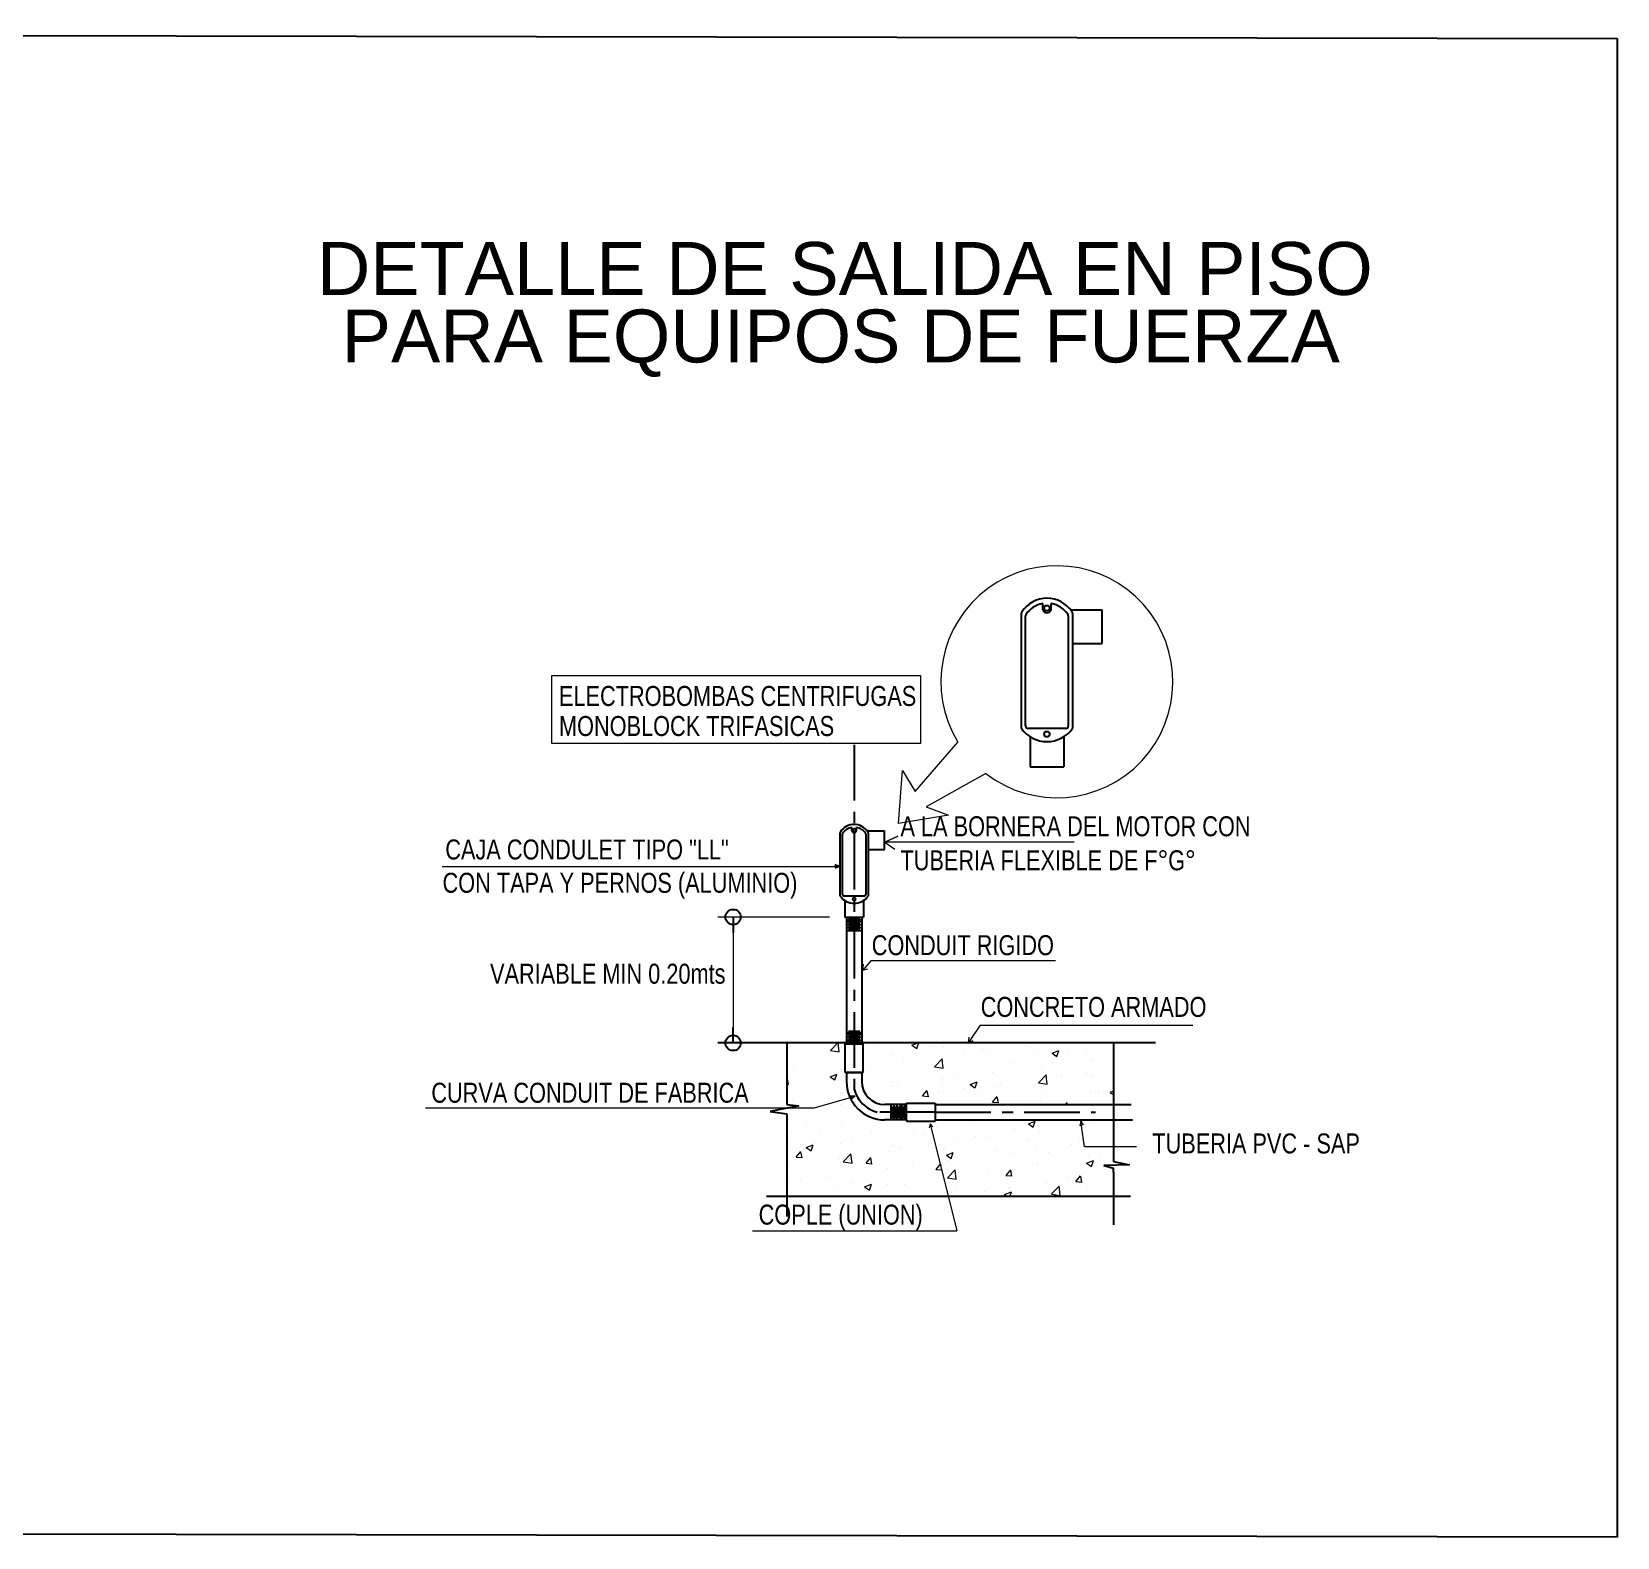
# Model space of a CAD drawing. Header units: inches. Extents: x 1693 to 10990, y 1878 to 5055.
# Drawn here: x 1749.36 to 1785.55, y 2258.96 to 2293.33 of the extents above; entities that cross this region are included whole.
import ezdxf

# ---------------------------------------------------------------- set-up
doc = ezdxf.new("R2010")
doc.units = ezdxf.units.IN
doc.header["$PDMODE"] = 1
doc.linetypes.add('CENTROX2', pattern=[101.6, 63.5, -12.7, 12.7, -12.7])
doc.linetypes.add('TRAZOSX2', pattern=[38.1, 25.4, -12.7])
for name, color, linetype, lineweight in [('AUTOS', 2, 'Continuous', 20), ('CENTROS', 4, 'Continuous', 5), ('COLUMNA', 1, 'Continuous', 50), ('MUROS-02', 7, 'Continuous', 20)]:
    doc.layers.add(name, color=color, linetype=linetype, lineweight=lineweight)
doc.layers.add('DETALLE', color=3, linetype='Continuous')
doc.styles.add('style3', font='ARIALN.TTF')
doc.styles.add('SWIS', font='swisse.ttf')

msp = doc.modelspace()

# ---------------------------------------------------------------- linework, layer by layer
at = {"color": 3}
for p, q in [((1771.952, 2277.423, 0), (1771.952, 2280.053, 0)), ((1772.048, 2277.481, 0), (1772.048, 2279.997, 0)), ((1772.439, 2280.129, 0), (1772.439, 2280.273, 0)), ((1772.631, 2280.129, 0), (1772.631, 2280.273, 0)), ((1773.022, 2279.997, 0), (1773.022, 2277.481, 0)), ((1773.075, 2280.132, 0), (1773.793, 2280.132, 0)), ((1773.118, 2280.053, 0), (1773.118, 2277.423, 0)), ((1773.793, 2279.361, 0), (1773.793, 2280.132, 0)), ((1773.118, 2279.361, 0), (1773.793, 2279.361, 0)), ((1772.964, 2277.423, 0), (1772.106, 2277.423, 0)), ((1772.15, 2277.236, 0), (1772.15, 2276.55, 0)), ((1772.92, 2277.236, 0), (1772.92, 2276.55, 0)), ((1772.15, 2276.55, 0), (1772.92, 2276.55, 0)), ((1767.812, 2273.6, 0), (1767.812, 2275.045, 0)), ((1767.865, 2273.632, 0), (1767.865, 2275.014, 0)), ((1768.08, 2275.087, 0), (1768.08, 2275.166, 0)), ((1768.185, 2275.087, 0), (1768.185, 2275.166, 0)), ((1768.4, 2275.014, 0), (1768.4, 2273.632, 0)), ((1768.429, 2275.088, 0), (1768.824, 2275.088, 0)), ((1768.453, 2275.045, 0), (1768.453, 2273.6, 0)), ((1768.824, 2274.665, 0), (1768.824, 2275.088, 0)), ((1768.453, 2274.665, 0), (1768.824, 2274.665, 0)), ((1768.369, 2273.6, 0), (1767.897, 2273.6, 0)), ((1767.921, 2273.497, 0), (1767.921, 2273.12, 0)), ((1768.344, 2273.497, 0), (1768.344, 2273.12, 0)), ((1767.921, 2273.12, 0), (1768.344, 2273.12, 0)), ((1775.011, 2270.246, 0), (1765.943, 2270.246, 0))]:
    msp.add_line(p, q, dxfattribs=at)
at = {"color": 1, "linetype": 'CENTROX2', "ltscale": 0.02}
msp.add_line((1768.133, 2277.048, 0), (1768.133, 2269.19, 0), dxfattribs=at)
at = {"color": 1, "lineweight": 5}
for p, q in [((1758.727, 2274.277, 0), (1767.783, 2274.277, 0)), ((1768.514, 2272.121, 0), (1768.331, 2271.906, 0)), ((1772.729, 2272.121, 0), (1768.514, 2272.121, 0)), ((1768.331, 2271.906, 0), (1768.444, 2271.938, 0)), ((1771.013, 2270.654, 0), (1770.744, 2270.257, 0)), ((1771.013, 2270.654, 0), (1775.865, 2270.654, 0)), ((1770.744, 2270.257, 0), (1770.759, 2270.382, 0)), ((1770.744, 2270.257, 0), (1770.852, 2270.303, 0)), ((1758.347, 2268.762, 0), (1767.224, 2268.762, 0)), ((1767.224, 2268.762, 0), (1768.16, 2269.031, 0)), ((1768.16, 2269.031, 0), (1768.048, 2269.034, 0)), ((1768.16, 2269.031, 0), (1768.08, 2268.968, 0)), ((1769.87, 2268.399, 0), (1769.849, 2268.306, 0)), ((1769.87, 2268.399, 0), (1770.474, 2265.962, 0)), ((1769.87, 2268.399, 0), (1769.93, 2268.333, 0)), ((1773.306, 2268.459, 0), (1773.284, 2268.358, 0)), ((1773.306, 2268.459, 0), (1773.359, 2268.369, 0)), ((1773.392, 2267.879, 0), (1773.306, 2268.459, 0)), ((1774.575, 2267.879, 0), (1773.392, 2267.879, 0))]:
    msp.add_line(p, q, dxfattribs=at)
at = {"color": 1}
for q in [(1767.695, 2274.314, 0), (1767.7, 2274.232, 0)]:
    msp.add_line((1767.783, 2274.277, 0), q, dxfattribs=at)
at = {"color": 1, "linetype": 'ByBlock', "lineweight": 5}
for p, q in [((1767.57, 2273.12, 0), (1765.021, 2273.12, 0)), ((1765.371, 2272.769, 0), (1765.371, 2270.597, 0))]:
    msp.add_line(p, q, dxfattribs=at)
at = {"color": 0, "linetype": 'ByBlock', "lineweight": -2}
for p, q in [((1765.371, 2273.12, 0), (1765.371, 2272.769, 0)), ((1765.371, 2270.246, 0), (1765.371, 2270.597, 0))]:
    msp.add_line(p, q, dxfattribs=at)
at = {"color": 2}
for p, q in [((1767.957, 2273.12, 0), (1767.957, 2270.23, 0)), ((1768.308, 2273.12, 0), (1768.308, 2270.23, 0)), ((1768.308, 2273.049, 0), (1767.957, 2273.049, 0)), ((1768.308, 2273.014, 0), (1767.957, 2273.014, 0)), ((1768.308, 2272.944, 0), (1767.957, 2272.944, 0)), ((1768.308, 2272.874, 0), (1767.957, 2272.874, 0)), ((1768.308, 2272.804, 0), (1767.957, 2272.804, 0)), ((1768.264, 2273.084, 0), (1768.001, 2273.084, 0)), ((1768.264, 2272.979, 0), (1768.001, 2272.979, 0)), ((1768.264, 2272.909, 0), (1768.001, 2272.909, 0)), ((1768.264, 2272.839, 0), (1768.001, 2272.839, 0)), ((1767.927, 2269.573, 0), (1767.927, 2270.23, 0)), ((1767.927, 2270.23, 0), (1768.338, 2270.23, 0)), ((1768.308, 2270.475, 0), (1767.957, 2270.475, 0)), ((1768.308, 2270.44, 0), (1767.957, 2270.44, 0)), ((1768.308, 2270.37, 0), (1767.957, 2270.37, 0)), ((1768.308, 2270.3, 0), (1767.957, 2270.3, 0)), ((1768.264, 2270.511, 0), (1768.001, 2270.511, 0)), ((1768.264, 2270.405, 0), (1768.001, 2270.405, 0)), ((1768.264, 2270.335, 0), (1768.001, 2270.335, 0)), ((1768.264, 2270.265, 0), (1768.001, 2270.265, 0)), ((1768.338, 2269.573, 0), (1768.338, 2270.23, 0)), ((1768.338, 2269.573, 0), (1767.927, 2269.573, 0)), ((1767.957, 2269.573, 0), (1767.957, 2269.366, 0)), ((1768.308, 2269.573, 0), (1768.308, 2269.366, 0)), ((1769.329, 2268.84, 0), (1768.834, 2268.84, 0)), ((1768.979, 2268.489, 0), (1768.979, 2268.84, 0)), ((1769.014, 2268.533, 0), (1769.014, 2268.796, 0)), ((1769.049, 2268.489, 0), (1769.049, 2268.84, 0)), ((1769.084, 2268.533, 0), (1769.084, 2268.796, 0)), ((1769.119, 2268.489, 0), (1769.119, 2268.84, 0)), ((1769.154, 2268.533, 0), (1769.154, 2268.796, 0)), ((1769.189, 2268.489, 0), (1769.189, 2268.84, 0)), ((1769.224, 2268.489, 0), (1769.224, 2268.84, 0)), ((1769.259, 2268.533, 0), (1769.259, 2268.796, 0)), ((1769.294, 2268.489, 0), (1769.294, 2268.84, 0)), ((1769.329, 2268.489, 0), (1769.329, 2268.87, 0)), ((1769.329, 2268.87, 0), (1769.986, 2268.87, 0)), ((1769.986, 2268.87, 0), (1769.986, 2268.459, 0)), ((1769.986, 2268.84, 0), (1774.457, 2268.84, 0)), ((1769.329, 2268.489, 0), (1768.834, 2268.489, 0)), ((1769.329, 2268.489, 0), (1769.329, 2268.459, 0)), ((1769.329, 2268.459, 0), (1769.986, 2268.459, 0)), ((1769.986, 2268.489, 0), (1774.487, 2268.489, 0))]:
    msp.add_line(p, q, dxfattribs=at)
at = {"color": 1, "linetype": 'ByBlock'}
msp.add_line((1767.607, 2270.246, 0), (1765.021, 2270.246, 0), dxfattribs=at)
for p, q in [((1766.6, 2270.246, 0), (1766.6, 2268.845, 0)), ((1774.055, 2270.246, 0), (1774.055, 2267.539, 0)), ((1766.874, 2268.81, 0), (1766.217, 2268.685, 0)), ((1766.6, 2268.845, 0), (1766.874, 2268.81, 0)), ((1766.217, 2268.685, 0), (1766.6, 2268.632, 0)), ((1766.6, 2268.632, 0), (1766.6, 2266.285, 0)), ((1774.422, 2267.466, 0), (1773.836, 2267.447, 0)), ((1773.836, 2267.447, 0), (1774.055, 2267.392, 0)), ((1774.055, 2267.539, 0), (1774.422, 2267.466, 0)), ((1774.055, 2267.294, 0), (1774.055, 2267.392, 0)), ((1774.055, 2267.294, 0), (1774.055, 2266.093, 0)), ((1774.439, 2266.741, 0), (1766.133, 2266.741, 0))]:
    msp.add_line(p, q)
at = {"color": 250}
msp.add_line((1767.94, 2269.573, 0), (1768.325, 2269.573, 0), dxfattribs=at)
at = {"color": 7, "linetype": 'CENTROX2', "ltscale": 0.02}
msp.add_line((1769.986, 2268.665, 0), (1768.659, 2268.665, 0), dxfattribs=at)
at = {"color": 8, "linetype": 'CENTROX2', "ltscale": 0.02}
msp.add_line((1769.986, 2268.665, 0), (1773.643, 2268.665, 0), dxfattribs=at)
at = {"color": 3}
for centre, radius in [((1772.535, 2280.169, 0), 0.0638), ((1772.535, 2277.294, 0), 0.0638), ((1768.133, 2275.109, 0), 0.0351), ((1768.133, 2273.529, 0), 0.0351)]:
    msp.add_circle(centre, radius, dxfattribs=at)
at = {"color": 0, "linetype": 'ByBlock', "lineweight": -2}
for centre in [(1765.371, 2273.12, 0), (1765.371, 2270.246, 0)]:
    msp.add_circle(centre, 0.175, dxfattribs=at)
at = {"color": 3}
for centre, radius, start, end in [((1772.535, 2279.709, 0), 0.686, 33.5548, 146.4452), ((1772.01, 2280.053, 0), 0.0578, 142.7427, 180), ((1772.106, 2279.997, 0), 0.0578, 145.7522, 180), ((1772.535, 2279.704, 0), 0.577, 99.6063, 145.7522), ((1772.535, 2280.165, 0), 0.103, 200.684, 339.316), ((1772.535, 2279.704, 0), 0.577, 34.2478, 80.3937), ((1772.964, 2279.997, 0), 0.0578, 0, 34.2478), ((1773.061, 2280.053, 0), 0.0578, 0, 37.2573), ((1772.106, 2277.481, 0), 0.0578, 180, 270), ((1772.964, 2277.481, 0), 0.0578, 270, 0), ((1772.535, 2277.842, 0), 0.718, 215.6742, 324.3258), ((1767.844, 2275.045, 0), 0.0318, 142.7427, 180), ((1768.133, 2274.856, 0), 0.377, 33.5548, 146.4452), ((1767.897, 2275.014, 0), 0.0318, 145.7522, 180), ((1768.133, 2274.854, 0), 0.317, 99.6063, 145.7522), ((1768.133, 2275.107, 0), 0.0566, 200.684, 339.316), ((1768.133, 2274.854, 0), 0.317, 34.2478, 80.3937), ((1768.369, 2275.014, 0), 0.0318, 0, 34.2478), ((1768.421, 2275.045, 0), 0.0318, 0, 37.2573), ((1768.133, 2273.83, 0), 0.395, 215.6742, 324.3258), ((1767.895, 2273.632, 0), 0.0302, 180, 270), ((1768.369, 2273.632, 0), 0.0318, 270, 0)]:
    msp.add_arc(centre, radius, start, end, dxfattribs=at)
at = {"color": 2}
for radius in [0.876, 0.526]:
    msp.add_arc((1768.834, 2269.366, 0), radius, 180, 270, dxfattribs=at)
at = {"color": 7, "linetype": 'CENTROX2', "ltscale": 0.02}
msp.add_arc((1768.866, 2269.398, 0), 0.762, 195.7779, 254.2221, dxfattribs=at)
at = {"layer": 'CENTROS', "color": 1, "linetype": 'TRAZOSX2'}
for p, q in [((1769.525, 2275.988, 0), (1770.499, 2277.115, 0)), ((1769.143, 2275.257, 0), (1769.239, 2276.464, 0)), ((1769.239, 2276.464, 0), (1769.525, 2275.988, 0)), ((1771.139, 2276.397, 0), (1769.781, 2275.633, 0)), ((1769.781, 2275.633, 0), (1770.288, 2275.448, 0)), ((1770.288, 2275.448, 0), (1769.143, 2275.257, 0)), ((1768.837, 2274.829, 0), (1769.131, 2274.964, 0)), ((1769.131, 2274.964, 0), (1768.837, 2274.829, 0)), ((1773.159, 2274.829, 0), (1768.837, 2274.829, 0)), ((1768.837, 2274.829, 0), (1769.064, 2274.67, 0)), ((1768.331, 2271.906, 0), (1768.345, 2272.046, 0)), ((1765.813, 2265.962, 0), (1770.474, 2265.962, 0))]:
    msp.add_line(p, q, dxfattribs=at)
at = {"layer": 'CENTROS', "color": 4, "linetype": 'Continuous'}
for p, q in [((1766.608, 2270.214, 0), (1766.608, 2270.214, 0)), ((1767.591, 2270.074, 0), (1767.757, 2270.246, 0)), ((1767.79, 2270.042, 0), (1767.766, 2270.246, 0)), ((1768.689, 2270.222, 0), (1768.689, 2270.222, 0)), ((1769.453, 2270.194, 0), (1769.589, 2270.246, 0)), ((1769.453, 2270.193, 0), (1769.563, 2270.119, 0)), ((1769.564, 2270.119, 0), (1769.607, 2270.246, 0)), ((1772.055, 2270.191, 0), (1772.055, 2270.191, 0)), ((1767.592, 2270.071, 0), (1767.79, 2270.04, 0)), ((1767.889, 2269.841, 0), (1767.889, 2269.841, 0)), ((1769.013, 2269.983, 0), (1769.013, 2269.983, 0)), ((1769.878, 2270.172, 0), (1769.878, 2270.172, 0)), ((1769.967, 2269.705, 0), (1770.141, 2269.886, 0)), ((1770.165, 2269.674, 0), (1770.141, 2269.885, 0)), ((1770.17, 2270.15, 0), (1770.17, 2270.15, 0)), ((1770.655, 2270.006, 0), (1770.655, 2270.006, 0)), ((1771.066, 2270.122, 0), (1771.066, 2270.122, 0)), ((1771.212, 2270.08, 0), (1771.212, 2270.08, 0)), ((1772.254, 2270.072, 0), (1772.254, 2270.072, 0)), ((1772.652, 2270.016, 0), (1772.808, 2270.076, 0)), ((1772.652, 2270.015, 0), (1772.763, 2269.94, 0)), ((1772.763, 2269.941, 0), (1772.808, 2270.075, 0)), ((1773.007, 2270, 0), (1773.007, 2270, 0)), ((1773.443, 2270.022, 0), (1773.443, 2270.022, 0)), ((1773.566, 2269.875, 0), (1773.566, 2269.875, 0)), ((1766.746, 2269.684, 0), (1766.746, 2269.684, 0)), ((1767.582, 2269.476, 0), (1767.738, 2269.536, 0)), ((1767.582, 2269.475, 0), (1767.693, 2269.401, 0)), ((1767.693, 2269.401, 0), (1767.739, 2269.536, 0)), ((1767.848, 2269.637, 0), (1767.848, 2269.637, 0)), ((1768.406, 2269.71, 0), (1768.406, 2269.71, 0)), ((1769.249, 2269.821, 0), (1769.249, 2269.821, 0)), ((1769.968, 2269.702, 0), (1770.166, 2269.671, 0)), ((1770.411, 2269.554, 0), (1770.411, 2269.554, 0)), ((1771.286, 2269.566, 0), (1771.286, 2269.566, 0)), ((1771.709, 2269.777, 0), (1771.709, 2269.777, 0)), ((1772.343, 2269.337, 0), (1772.516, 2269.518, 0)), ((1772.41, 2269.708, 0), (1772.41, 2269.708, 0)), ((1772.541, 2269.305, 0), (1772.517, 2269.516, 0)), ((1772.876, 2269.498, 0), (1772.876, 2269.498, 0)), ((1773.433, 2269.571, 0), (1773.433, 2269.571, 0)), ((1773.541, 2269.511, 0), (1773.541, 2269.511, 0)), ((1766.6, 2269.434, 0), (1766.608, 2269.444, 0)), ((1766.6, 2269.307, 0), (1766.632, 2269.304, 0)), ((1766.635, 2269.296, 0), (1766.609, 2269.436, 0)), ((1767.777, 2269.39, 0), (1767.777, 2269.39, 0)), ((1767.814, 2269.109, 0), (1767.814, 2269.109, 0)), ((1768.965, 2269.34, 0), (1768.965, 2269.34, 0)), ((1768.986, 2269.242, 0), (1768.986, 2269.242, 0)), ((1769.112, 2269.331, 0), (1769.112, 2269.331, 0)), ((1769.694, 2269.037, 0), (1769.802, 2269.165, 0)), ((1769.828, 2269.017, 0), (1769.803, 2269.157, 0)), ((1770.069, 2269.128, 0), (1770.069, 2269.128, 0)), ((1770.143, 2269.409, 0), (1770.143, 2269.409, 0)), ((1770.154, 2269.289, 0), (1770.154, 2269.289, 0)), ((1770.627, 2269.202, 0), (1770.627, 2269.202, 0)), ((1770.782, 2269.298, 0), (1770.938, 2269.358, 0)), ((1770.782, 2269.297, 0), (1770.892, 2269.222, 0)), ((1770.893, 2269.223, 0), (1770.938, 2269.357, 0)), ((1771.342, 2269.239, 0), (1771.342, 2269.239, 0)), ((1771.47, 2269.313, 0), (1771.47, 2269.313, 0)), ((1772.242, 2269.288, 0), (1772.242, 2269.288, 0)), ((1772.344, 2269.334, 0), (1772.542, 2269.303, 0)), ((1772.531, 2269.189, 0), (1772.531, 2269.189, 0)), ((1773.539, 2269.134, 0), (1773.539, 2269.134, 0)), ((1773.719, 2269.139, 0), (1773.719, 2269.139, 0)), ((1773.981, 2269.12, 0), (1774.055, 2269.148, 0)), ((1773.981, 2269.119, 0), (1774.055, 2269.069, 0)), ((1766.719, 2268.943, 0), (1766.719, 2268.943, 0)), ((1767.263, 2268.759, 0), (1767.263, 2268.759, 0)), ((1767.82, 2268.832, 0), (1767.82, 2268.832, 0)), ((1767.862, 2269.1, 0), (1767.862, 2269.1, 0)), ((1768.663, 2268.943, 0), (1768.663, 2268.943, 0)), ((1769.692, 2269.037, 0), (1769.825, 2269.025, 0)), ((1770.944, 2269.066, 0), (1770.944, 2269.066, 0)), ((1771.289, 2268.897, 0), (1771.422, 2268.885, 0)), ((1771.291, 2268.897, 0), (1771.399, 2269.025, 0)), ((1771.425, 2268.877, 0), (1771.399, 2269.017, 0)), ((1772.383, 2268.967, 0), (1772.383, 2268.967, 0)), ((1772.957, 2268.84, 0), (1772.995, 2268.885, 0)), ((1773.003, 2268.84, 0), (1772.996, 2268.877, 0)), ((1767.049, 2268.397, 0), (1767.049, 2268.397, 0)), ((1768.348, 2268.62, 0), (1768.348, 2268.62, 0)), ((1770.884, 2268.435, 0), (1770.884, 2268.435, 0)), ((1772.11, 2268.401, 0), (1772.221, 2268.326, 0)), ((1772.111, 2268.402, 0), (1772.267, 2268.461, 0)), ((1772.222, 2268.326, 0), (1772.267, 2268.461, 0)), ((1773.512, 2268.393, 0), (1773.512, 2268.393, 0)), ((1766.692, 2268.202, 0), (1766.692, 2268.202, 0)), ((1767.343, 2268.252, 0), (1767.343, 2268.252, 0)), ((1767.835, 2268.359, 0), (1767.835, 2268.359, 0)), ((1768.078, 2268.065, 0), (1768.078, 2268.065, 0)), ((1768.532, 2268.202, 0), (1768.532, 2268.202, 0)), ((1769.484, 2268.25, 0), (1769.484, 2268.25, 0)), ((1769.72, 2268.152, 0), (1769.72, 2268.152, 0)), ((1770.041, 2268.324, 0), (1770.041, 2268.324, 0)), ((1770.496, 2268.064, 0), (1770.496, 2268.064, 0)), ((1770.909, 2268.102, 0), (1770.909, 2268.102, 0)), ((1771.231, 2268.084, 0), (1771.231, 2268.084, 0)), ((1771.794, 2268.286, 0), (1771.794, 2268.286, 0)), ((1772.097, 2268.051, 0), (1772.097, 2268.051, 0)), ((1772.356, 2268.226, 0), (1772.356, 2268.226, 0)), ((1766.624, 2268.003, 0), (1766.624, 2268.003, 0)), ((1766.677, 2267.881, 0), (1766.677, 2267.881, 0)), ((1766.81, 2267.642, 0), (1766.917, 2267.77, 0)), ((1766.944, 2267.622, 0), (1766.918, 2267.761, 0)), ((1767.041, 2267.862, 0), (1767.197, 2267.922, 0)), ((1767.041, 2267.861, 0), (1767.151, 2267.786, 0)), ((1767.152, 2267.787, 0), (1767.197, 2267.921, 0)), ((1767.234, 2267.954, 0), (1767.234, 2267.954, 0)), ((1767.813, 2267.953, 0), (1767.813, 2267.953, 0)), ((1767.886, 2267.537, 0), (1768.06, 2267.718, 0)), ((1768.085, 2267.505, 0), (1768.06, 2267.716, 0)), ((1768.932, 2267.76, 0), (1768.932, 2267.76, 0)), ((1769.001, 2267.903, 0), (1769.001, 2267.903, 0)), ((1769.198, 2267.841, 0), (1769.198, 2267.841, 0)), ((1770.088, 2267.927, 0), (1770.088, 2267.927, 0)), ((1770.19, 2267.853, 0), (1770.19, 2267.853, 0)), ((1770.24, 2267.683, 0), (1770.396, 2267.743, 0)), ((1770.24, 2267.683, 0), (1770.351, 2267.608, 0)), ((1770.351, 2267.608, 0), (1770.396, 2267.743, 0)), ((1771.378, 2267.803, 0), (1771.378, 2267.803, 0)), ((1771.704, 2267.742, 0), (1771.704, 2267.742, 0)), ((1772.262, 2267.815, 0), (1772.262, 2267.815, 0)), ((1772.566, 2267.752, 0), (1772.566, 2267.752, 0)), ((1773.105, 2267.926, 0), (1773.105, 2267.926, 0)), ((1773.285, 2268.001, 0), (1773.285, 2268.001, 0)), ((1773.755, 2267.702, 0), (1773.755, 2267.702, 0)), ((1766.601, 2267.395, 0), (1766.601, 2267.395, 0)), ((1766.665, 2267.461, 0), (1766.665, 2267.461, 0)), ((1766.807, 2267.641, 0), (1766.941, 2267.63, 0)), ((1767.808, 2267.617, 0), (1767.808, 2267.617, 0)), ((1767.888, 2267.533, 0), (1768.086, 2267.503, 0)), ((1767.899, 2267.618, 0), (1767.899, 2267.618, 0)), ((1768.404, 2267.502, 0), (1768.537, 2267.49, 0)), ((1768.407, 2267.502, 0), (1768.514, 2267.63, 0)), ((1768.54, 2267.482, 0), (1768.515, 2267.622, 0)), ((1768.898, 2267.372, 0), (1768.898, 2267.372, 0)), ((1769.455, 2267.446, 0), (1769.455, 2267.446, 0)), ((1770.001, 2267.362, 0), (1770.134, 2267.35, 0)), ((1770.003, 2267.362, 0), (1770.111, 2267.49, 0)), ((1770.137, 2267.342, 0), (1770.111, 2267.482, 0)), ((1770.262, 2267.168, 0), (1770.436, 2267.349, 0)), ((1770.298, 2267.557, 0), (1770.298, 2267.557, 0)), ((1770.461, 2267.136, 0), (1770.436, 2267.348, 0)), ((1771.204, 2267.343, 0), (1771.204, 2267.343, 0)), ((1771.6, 2267.223, 0), (1771.707, 2267.35, 0)), ((1771.734, 2267.203, 0), (1771.708, 2267.342, 0)), ((1772.329, 2267.485, 0), (1772.329, 2267.485, 0)), ((1773.439, 2267.504, 0), (1773.55, 2267.43, 0)), ((1773.44, 2267.505, 0), (1773.595, 2267.565, 0)), ((1773.485, 2267.652, 0), (1773.485, 2267.652, 0)), ((1773.55, 2267.43, 0), (1773.596, 2267.565, 0)), ((1766.649, 2267.076, 0), (1766.649, 2267.076, 0)), ((1766.901, 2267.121, 0), (1766.901, 2267.121, 0)), ((1767.492, 2267.187, 0), (1767.492, 2267.187, 0)), ((1768.089, 2267.07, 0), (1768.089, 2267.07, 0)), ((1768.369, 2266.965, 0), (1768.48, 2266.89, 0)), ((1768.37, 2266.965, 0), (1768.526, 2267.025, 0)), ((1768.481, 2266.89, 0), (1768.526, 2267.025, 0)), ((1768.905, 2267.019, 0), (1768.905, 2267.019, 0)), ((1769.277, 2267.02, 0), (1769.277, 2267.02, 0)), ((1770.061, 2267.186, 0), (1770.061, 2267.186, 0)), ((1770.264, 2267.165, 0), (1770.462, 2267.134, 0)), ((1770.466, 2266.97, 0), (1770.466, 2266.97, 0)), ((1771.598, 2267.222, 0), (1771.731, 2267.211, 0)), ((1771.676, 2266.937, 0), (1771.676, 2266.937, 0)), ((1771.702, 2266.958, 0), (1771.702, 2266.958, 0)), ((1772.519, 2267.048, 0), (1772.519, 2267.048, 0)), ((1772.638, 2266.8, 0), (1772.812, 2266.981, 0)), ((1772.837, 2266.768, 0), (1772.812, 2266.979, 0)), ((1773.001, 2267.181, 0), (1773.001, 2267.181, 0)), ((1773.195, 2267.083, 0), (1773.328, 2267.071, 0)), ((1773.197, 2267.083, 0), (1773.304, 2267.211, 0)), ((1773.331, 2267.063, 0), (1773.305, 2267.203, 0)), ((1773.925, 2267.233, 0), (1773.925, 2267.233, 0)), ((1767.781, 2266.876, 0), (1767.781, 2266.876, 0)), ((1771.119, 2266.864, 0), (1771.119, 2266.864, 0)), ((1771.569, 2266.787, 0), (1771.725, 2266.847, 0)), ((1771.569, 2266.786, 0), (1771.636, 2266.741, 0)), ((1771.654, 2266.92, 0), (1771.654, 2266.92, 0)), ((1771.69, 2266.741, 0), (1771.725, 2266.847, 0)), ((1772.302, 2266.744, 0), (1772.302, 2266.744, 0)), ((1772.639, 2266.796, 0), (1772.837, 2266.766, 0)), ((1772.843, 2266.87, 0), (1772.843, 2266.87, 0)), ((1773.458, 2266.911, 0), (1773.458, 2266.911, 0)), ((1774.031, 2266.819, 0), (1774.031, 2266.819, 0))]:
    msp.add_line(p, q, dxfattribs=at)
at = {"layer": 'CENTROS', "color": 1, "linetype": 'TRAZOSX2'}
msp.add_arc((1772.762, 2278.49, 0), 2.648, 232.2057, 211.2841, dxfattribs=at)
at = {"layer": 'Defpoints', "color": 0, "linetype": 'ByBlock'}
for p in [(1767.921, 2273.12, 0), (1767.957, 2270.246, 0)]:
    msp.add_point(p, dxfattribs=at)
at = {"layer": 'DETALLE', "ltscale": 5}
for p, q in [((1700.75, 2293.325), (1785.554, 2293.169)), ((1785.554, 2293.169), (1785.554, 2258.965)), ((1785.554, 2258.965), (1700.75, 2259.121))]:
    msp.add_line(p, q, dxfattribs=at)
at = {"layer": 'MUROS-02', "color": 1}
for p, q in [((1761.23, 2277.079, 0), (1761.23, 2278.634, 0)), ((1761.23, 2278.634, 0), (1769.651, 2278.634, 0)), ((1769.651, 2278.634, 0), (1769.651, 2277.079, 0)), ((1769.651, 2277.079, 0), (1761.23, 2277.079, 0))]:
    msp.add_line(p, q, dxfattribs=at)

# ---------------------------------------------------------------- texts
at = {"layer": 'AUTOS', "color": 4, "lineweight": 25, "style": 'SWIS'}
for s, p in [('DETALLE DE SALIDA EN PISO', (1755.869, 2287.318)), ('PARA EQUIPOS DE FUERZA', (1756.435, 2285.777))]:
    msp.add_text(s, height=1.20817, dxfattribs=at).set_placement(p)
at = {"layer": 'COLUMNA', "color": 4, "linetype": 'Continuous', "lineweight": 13, "style": 'style3', "width": 0.95}
for s, p in [('ELECTROBOMBAS CENTRIFUGAS', (1761.395, 2277.938, 0)), ('MONOBLOCK TRIFASICAS ', (1761.395, 2277.252, 0)), ('A LA BORNERA DEL MOTOR CON', (1769.191, 2274.964, 0)), ('CAJA CONDULET TIPO "LL"', (1758.8, 2274.434, 0)), ('TUBERIA FLEXIBLE DE F%%DG%%D', (1769.191, 2274.187, 0)), ('CON TAPA Y PERNOS (ALUMINIO)', (1758.737, 2273.674, 0)), ('CONDUIT RIGIDO ', (1768.535, 2272.25, 0)), ('VARIABLE MIN 0.20mts', (1759.822, 2271.599, 0)), ('CONCRETO ARMADO', (1771.023, 2270.841, 0)), ('CURVA CONDUIT DE FABRICA', (1758.481, 2268.882, 0)), ('TUBERIA PVC - SAP', (1774.939, 2267.725, 0)), ('COPLE (UNION)', (1765.953, 2266.101, 0))]:
    msp.add_text(s, height=0.45576, dxfattribs=at).set_placement(p)

doc.saveas('drawing.dxf')
